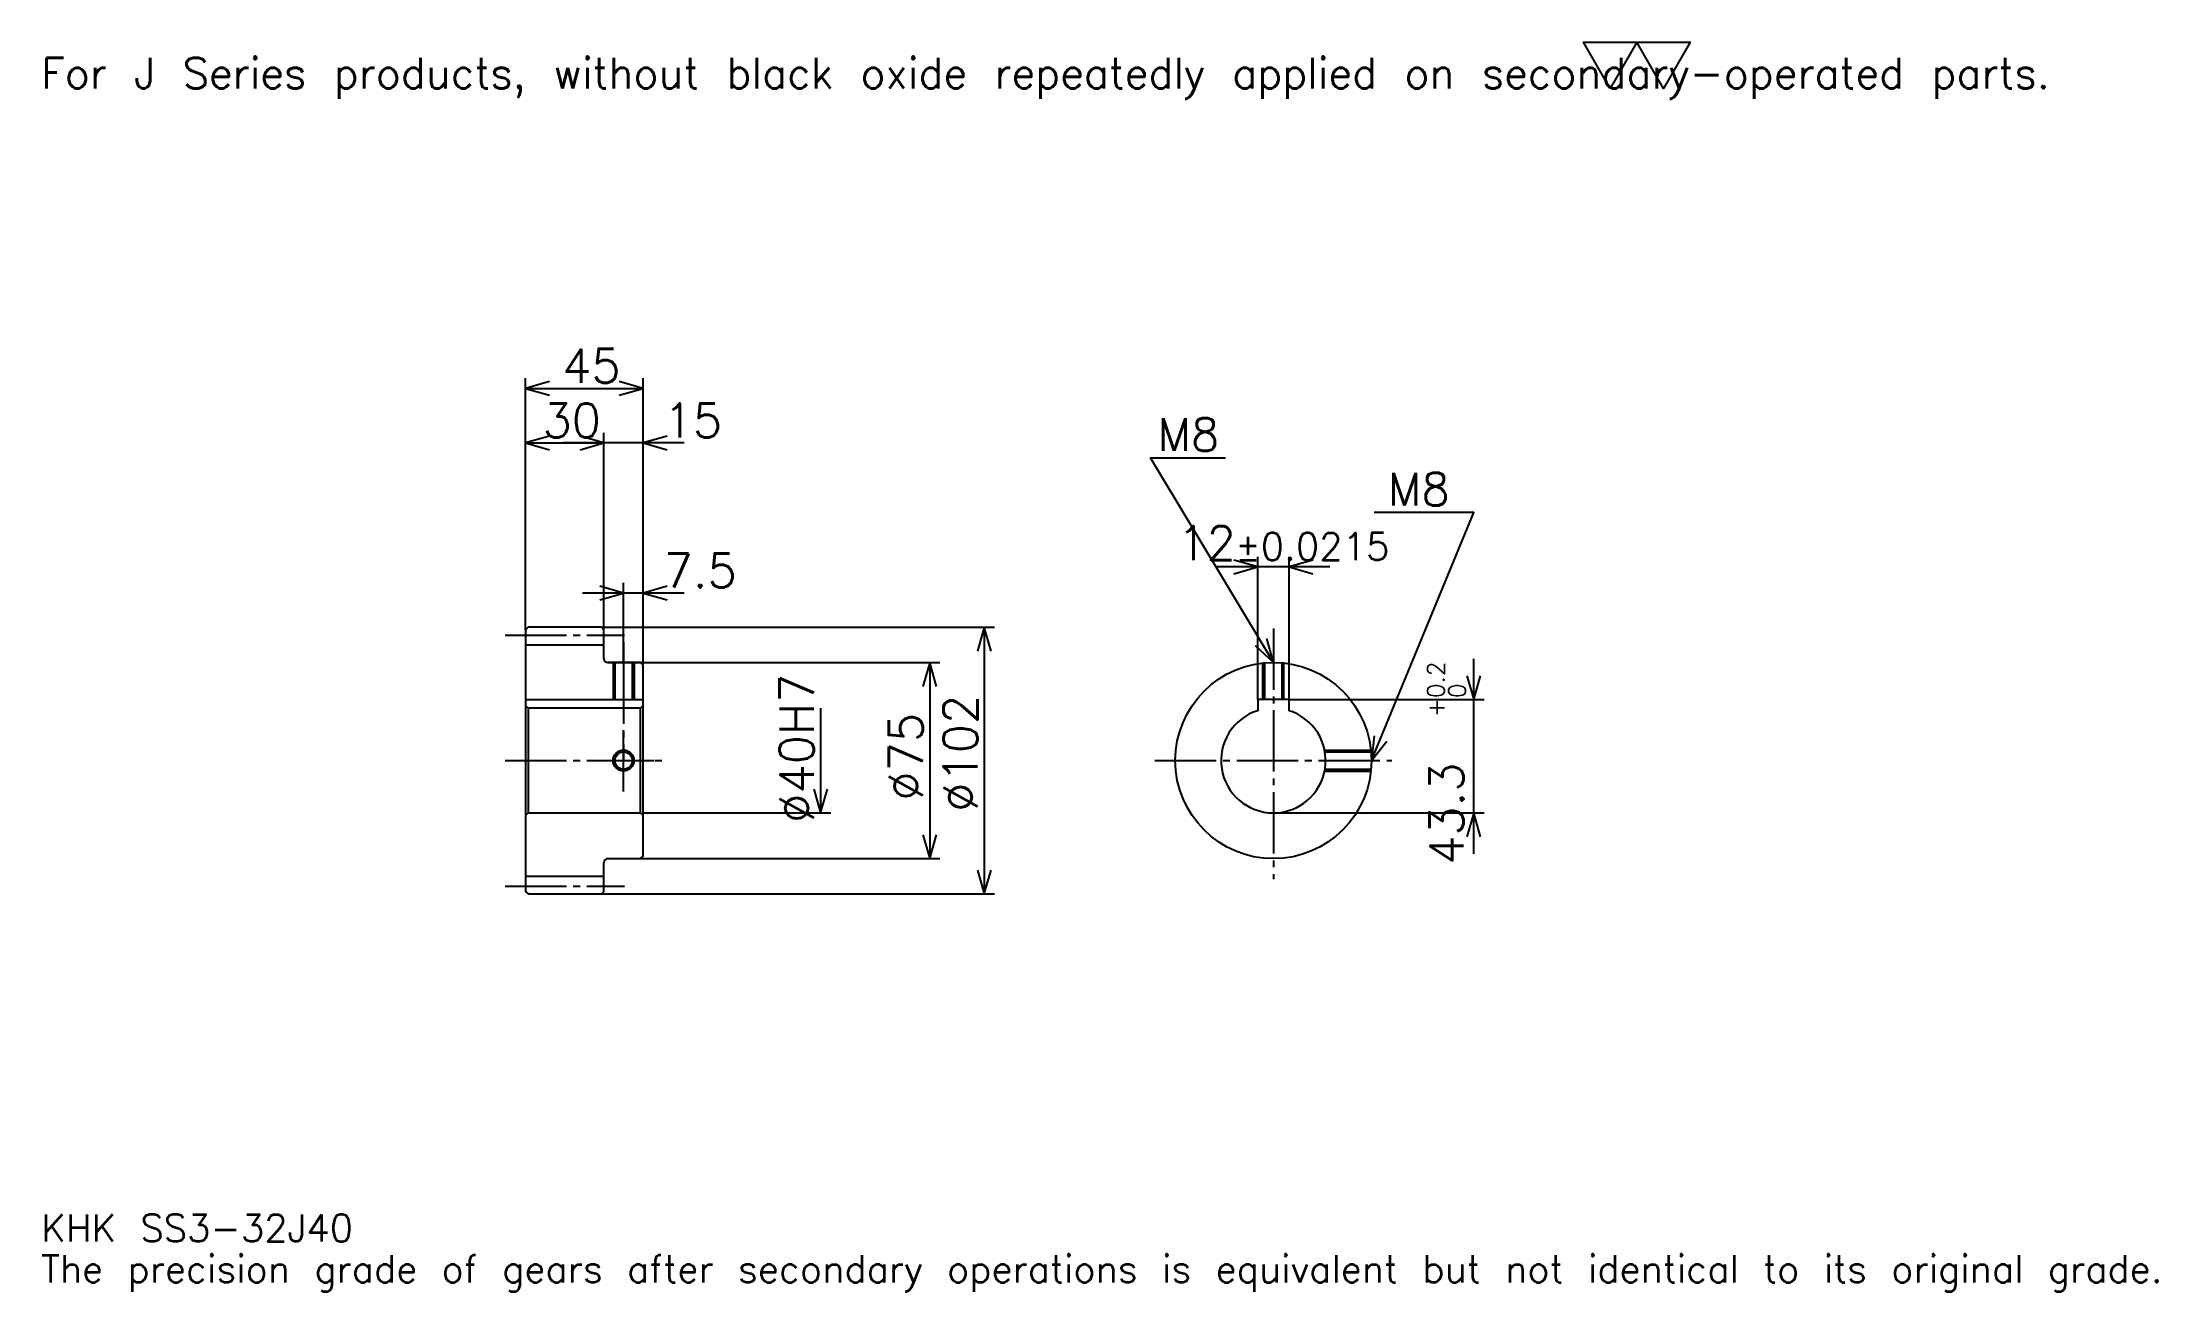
# Model space of a CAD drawing. Extents: x 27 to 835, y 10 to 487.
import ezdxf

# ---------------------------------------------------------------- set-up
doc = ezdxf.new("R2010")
doc.units = 0
doc.linetypes.add('DASHDOT', pattern=[31.304349, 23.478261, -2.608696, 2.608696, -2.608696])
doc.layers.get('0').update_dxf_attribs({"linetype": 'CONTINUOUS'})
doc.layers.add('DASHDOT', color=6, linetype='DASHDOT')
doc.styles.add('KANJI', font='TXT', dxfattribs={"bigfont": 'BIGFONT'})

msp = doc.modelspace()

# ---------------------------------------------------------------- linework, layer by layer
at = {"color": 5}
for p, q in [((211.304337, 263.608704), (211.304337, 358.82608)), ((256.304321, 263.608704), (256.304321, 358.82608)), ((211.304337, 354.913025), (256.304321, 354.913025)), ((211.304337, 334.043457), (241.304337, 334.043457)), ((271.956512, 334.043457), (225.652161, 334.043457)), ((241.304337, 263.608704), (241.304337, 337.956512)), ((518.934753, 286.630432), (475.630432, 286.630432)), ((491.282593, 235.908691), (491.282593, 290.543457)), ((503.282593, 235.908691), (503.282593, 290.543457)), ((271.956512, 276.652161), (233.152161, 276.652161)), ((248.804337, 263.608704), (248.804337, 280.565216)), ((211.304337, 262.608704), (211.304337, 263.608704)), ((240.304337, 263.608704), (256.304321, 263.608704)), ((241.304337, 262.608704), (241.304337, 263.608704)), ((248.804337, 250.108688), (248.804337, 263.608704)), ((248.804337, 250.108688), (248.804337, 263.608704)), ((256.304321, 263.608704), (390.652161, 263.608704)), ((256.304321, 249.108688), (256.304321, 263.608704)), ((386.739136, 263.608704), (386.739136, 161.608688)), ((573.913025, 176.956512), (573.913025, 251.560852)), ((242.804337, 250.108688), (256.304321, 250.108688)), ((256.304321, 250.108688), (369.782593, 250.108688)), ((365.869568, 250.108688), (365.869568, 175.108688)), ((503.282593, 235.908691), (577.826111, 235.908691)), ((324.130432, 232.608688), (324.130432, 192.608688)), ((256.304321, 192.608688), (328.043457, 192.608688)), ((497.282593, 192.608688), (577.826111, 192.608688)), ((242.804337, 175.108688), (256.304321, 175.108688)), ((256.304321, 175.108688), (369.782593, 175.108688)), ((240.304337, 161.608688), (256.304321, 161.608688)), ((256.304321, 161.608688), (390.652161, 161.608688))]:
    msp.add_line(p, q, dxfattribs=at)
at = {"color": 4}
for p, q in [((211.304337, 256.858704), (241.304337, 256.858704)), ((211.304337, 235.908691), (256.304321, 235.908691)), ((212.304337, 232.608688), (212.304337, 192.608688)), ((255.304337, 232.608688), (256.304321, 233.608688)), ((255.304337, 192.608688), (256.304321, 191.608688)), ((211.304337, 168.358688), (241.304337, 168.358688))]:
    msp.add_line(p, q, dxfattribs=at)
at = {"color": 7}
msp.add_lwpolyline([(626.086975, 469.565216), (615.913086, 487.200012), (656.608704, 487.200012), (646.434814, 469.565216), (636.260864, 487.200012), (626.086975, 469.565216)], dxfattribs=at)
at = {"color": 5}
for points in [[(220.434769, 357.521729), (211.304337, 354.913025), (220.434769, 352.304352)], [(247.173904, 352.304352), (256.304321, 354.913025), (247.173904, 357.521729)], [(220.434769, 336.652161), (211.304337, 334.043457), (220.434769, 331.434784)], [(232.173904, 331.434784), (241.304337, 334.043457), (232.173904, 336.652161)], [(232.173904, 331.434784), (241.304337, 334.043457), (232.173904, 336.652161)], [(265.434784, 336.652161), (256.304321, 334.043457), (265.434784, 331.434784)], [(497.282593, 250.108688), (450.32608, 328.369568), (479.021729, 328.369568)], [(534.782593, 212.608688), (573.913025, 307.5), (535.826111, 307.5)], [(482.152161, 284.021729), (491.282593, 286.630432), (482.152161, 289.239136)], [(512.413025, 289.239136), (503.282593, 286.630432), (512.413025, 284.021729)], [(239.673904, 274.043457), (248.804337, 276.652161), (239.673904, 279.260864)], [(265.434784, 279.260864), (256.304321, 276.652161), (265.434784, 274.043457)], [(389.347809, 254.478256), (386.739136, 263.608704), (384.130432, 254.478256)], [(490.348083, 256.595825), (497.282593, 250.108688), (494.82196, 259.280151)], [(368.478241, 240.978256), (365.869568, 250.108688), (363.260864, 240.978256)], [(571.304321, 245.039124), (573.913025, 235.908691), (576.521729, 245.039124)], [(535.851685, 222.044113), (534.782593, 212.608688), (540.67511, 220.055084)], [(321.521729, 201.73912), (324.130432, 192.608688), (326.739136, 201.73912)], [(576.521729, 183.478256), (573.913025, 192.608688), (571.304321, 183.478256)], [(363.260864, 184.23912), (365.869568, 175.108688), (368.478241, 184.23912)], [(384.130432, 170.73912), (386.739136, 161.608688), (389.347809, 170.73912)]]:
    msp.add_lwpolyline(points, dxfattribs=at)
at = {"color": 4}
for points in [[(241.304337, 251.608688), (241.304337, 262.608704), (240.304337, 263.608704), (212.304337, 263.608704), (211.304337, 262.608704), (211.304337, 191.608688)], [(242.804337, 175.108688), (255.304337, 175.108688), (256.304321, 176.108688), (256.304321, 249.108688), (255.304337, 250.108688), (242.804337, 250.108688)], [(244.804337, 250.108688), (244.804337, 235.908691)], [(245.47934, 250.108688), (245.47934, 235.908691)], [(252.129333, 250.108688), (252.129333, 235.908691)], [(252.804337, 250.108688), (252.804337, 235.908691)], [(493.282593, 235.908691), (493.282593, 249.894745)], [(493.957581, 235.908691), (493.957581, 249.960999)], [(500.607605, 235.908691), (500.607605, 249.960999)], [(501.282593, 235.908691), (501.282593, 249.894745)], [(503.282593, 231.687469), (503.282593, 235.908691), (491.282593, 235.908691), (491.282593, 231.687469)], [(211.304337, 191.608688), (212.304337, 192.608688), (255.304337, 192.608688), (255.304337, 232.608688), (212.304337, 232.608688), (211.304337, 233.608688)], [(516.87854, 216.608688), (534.568665, 216.608688)], [(517.004272, 215.933685), (534.634888, 215.933685)], [(516.87854, 208.608688), (534.568665, 208.608688)], [(517.004272, 209.283691), (534.634888, 209.283691)], [(211.304337, 191.608688), (211.304337, 162.608688), (212.304337, 161.608688), (240.304337, 161.608688), (241.304337, 162.608688), (241.304337, 173.608688)]]:
    msp.add_lwpolyline(points, dxfattribs=at)
for centre, radius in [((497.282593, 212.608688), 37.5), ((248.804337, 212.608688), 3.325)]:
    msp.add_circle(centre, radius, dxfattribs=at)
at = {"color": 7}
msp.add_circle((248.804337, 212.608688), 4, dxfattribs=at)
at = {"color": 4}
for centre, radius, start, end in [((242.804337, 251.608688), 1.5, 180, 270), ((497.282593, 212.608688), 20, 107.457602748, 72.542397252), ((242.804337, 173.608688), 1.5, 90, 180)]:
    msp.add_arc(centre, radius, start, end, dxfattribs=at)
at = {"layer": 'DASHDOT', "color": 7}
for p, q in [((203.478256, 260.608704), (249.130432, 260.608704)), ((497.282593, 263.152161), (497.282593, 167.282593)), ((248.804337, 250.108688), (248.804337, 212.608688)), ((203.478256, 212.608688), (264.130432, 212.608688)), ((451.956512, 212.608688), (542.608704, 212.608688)), ((203.478256, 164.608688), (249.130432, 164.608688))]:
    msp.add_line(p, q, dxfattribs=at)
for points in [[(248.804337, 257.934784), (248.804337, 228.082596)], [(248.804337, 200.782608), (248.804337, 224.434769)], [(236.978241, 212.608688), (260.630432, 212.608688)]]:
    msp.add_lwpolyline(points, dxfattribs=at)

# ---------------------------------------------------------------- texts
at = {"color": 7, "style": 'KANJI'}
for s, height, p in [('For J Series products, without black oxide repeatedly applied on secondary-operated parts.', 11.73913, (26.086956, 469.565216)), ('45', 13.043478, (225.32608, 357)), ('30', 13.043478, (217.82608, 336.130432)), ('15', 13.043478, (264.130432, 336.130432)), ('M8', 12.52174, (452.934753, 330.978271)), ('M8', 12.52174, (541.043457, 310.108704)), ('12', 13.043478, (460.575684, 289.239136)), ('%%p0.0215', 10.434783, (482.617554, 289.239136)), ('7.5', 13.043478, (264.130432, 278.739136)), ('KHK SS3-32J40', 10.434783, (26.086956, 28.695652)), ('The precision grade of gears after secondary operations is equivalent but not identical to its original grade.', 10.434783, (26.086956, 13.043478))]:
    msp.add_text(s, height=height, dxfattribs=at).set_placement(p)
for s, height, p in [('%%c40H7', 13.043478, (321.521729, 188.804337)), ('0.2', 6.521739, (562.695679, 236.498749)), ('%%c102', 13.043478, (384.130432, 193.043472)), ('+', 6.521739, (562.695679, 229.194397)), ('0', 6.521739, (570.782593, 236.498749)), ('%%c75', 13.043478, (363.260864, 197.282593)), ('43.3', 13.043478, (570, 172.737061))]:
    msp.add_text(s, height=height, rotation=90, dxfattribs=at).set_placement(p)

doc.saveas('drawing.dxf')
